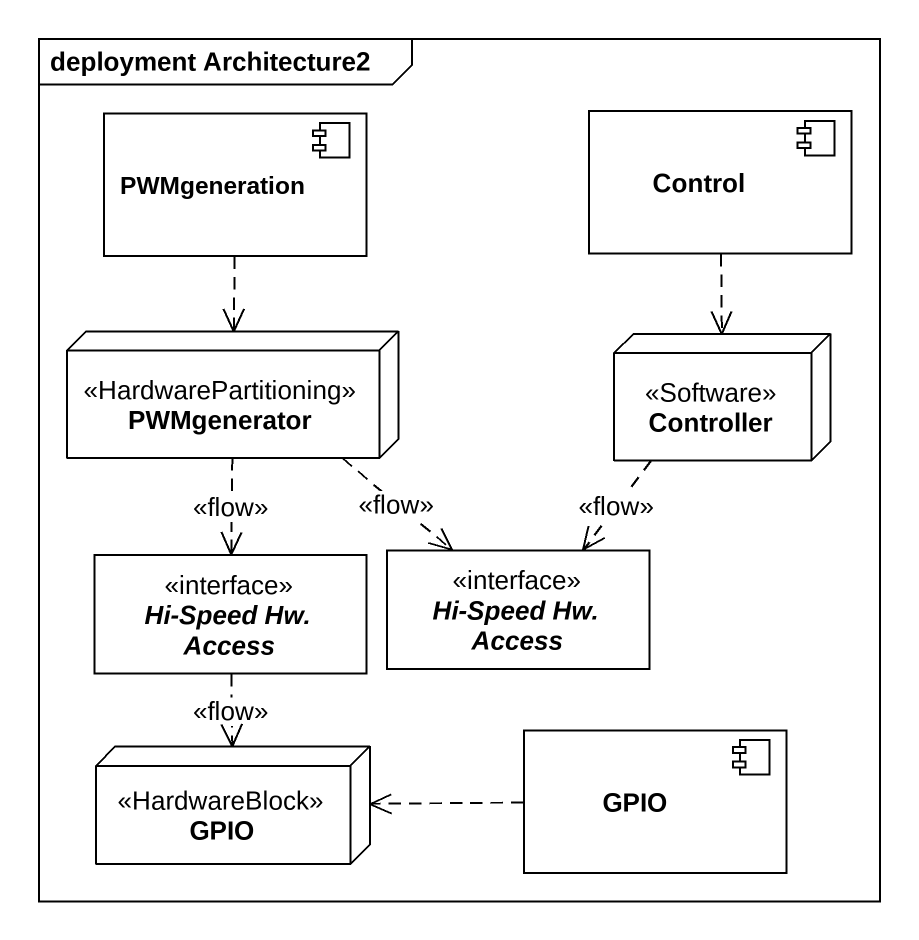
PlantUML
@startuml
mainframe deployment Architecture2
allowmixing
hide circle
hide empty members
component PWMgeneration
component "Control" as Control_
node PWMgenerator <<HardwarePartitioning>>
node Controller <<Software>>
interface "Hi-Speed Hw. Access" as Hi_Speed_Hw_Access <<interface>>
interface "Hi-Speed Hw. Access" as Hi_Speed_Hw_Access_2 <<interface>>
node GPIO <<HardwareBlock>>
component "GPIO" as GPIO_2
PWMgeneration ..> PWMgenerator
Control_ ..> Controller
PWMgenerator ..> Hi_Speed_Hw_Access : <<flow>>
PWMgenerator ..> Hi_Speed_Hw_Access_2 : <<flow>>
Controller ..> Hi_Speed_Hw_Access_2 : <<flow>>
Hi_Speed_Hw_Access ..> GPIO : <<flow>>
GPIO_2 .left.> GPIO
@enduml
